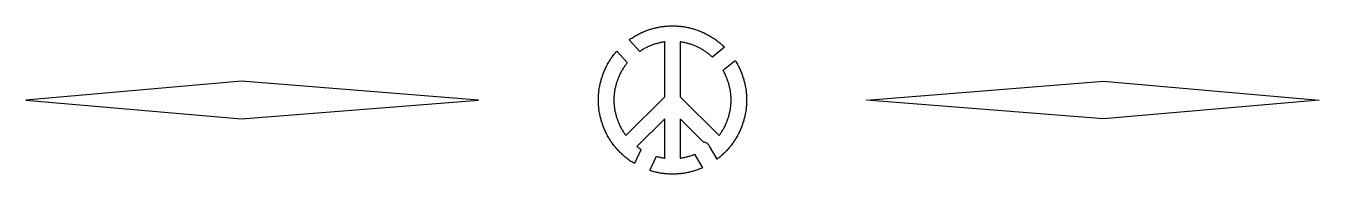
# Model space of a CAD drawing. Header units: millimetres. Extents: x 30 to 192, y 141 to 279.
# Drawn here: x 167.63 to 191.63, y 276.62 to 279.38 of the extents above; entities that cross this region are included whole.
import ezdxf

# ---------------------------------------------------------------- set-up
doc = ezdxf.new("R2010")
doc.units = ezdxf.units.MM
doc.layers.add('ENGRAVE', color=5, linetype='Continuous')

msp = doc.modelspace()

# ---------------------------------------------------------------- linework, layer by layer
at = {"layer": 'ENGRAVE'}
for points in [[(181.0074, 278.0651), (181.0075, 278.0639), (181.0075, 278.0636), (181.0082, 278.0444), (181.0083, 278.0433), (181.0083, 278.042), (181.0087, 278.0227), (181.0087, 278.0226), (181.0088, 278.0213), (181.0088, 278.0205), (181.0089, 278.0012), (181.0089, 278.0006), (181.0089, 277.9994), (181.0089, 277.9988), (181.0088, 277.9795), (181.0088, 277.9787), (181.0087, 277.9774), (181.0087, 277.9773), (181.0083, 277.958), (181.0083, 277.9567), (181.0082, 277.9556), (181.0075, 277.9364), (181.0075, 277.9361), (181.0074, 277.9349), (181.0073, 277.9341), (181.0063, 277.9152), (181.0063, 277.9144), (181.0062, 277.9124), (181.0048, 277.8935), (181.0047, 277.8925), (181.0046, 277.891), (181.0029, 277.8718), (181.0028, 277.8706), (181.0027, 277.8694), (181.0007, 277.8502), (181.0007, 277.85), (181.0006, 277.8488), (181.0005, 277.848), (180.9982, 277.8288), (180.9982, 277.8282), (180.998, 277.827), (180.998, 277.8266), (180.9954, 277.8075), (180.9952, 277.8064), (180.9951, 277.8051), (180.9922, 277.786), (180.992, 277.7848), (180.9918, 277.7837), (180.9886, 277.7647), (180.9886, 277.7645), (180.9884, 277.7633), (180.9883, 277.7625), (180.9848, 277.7437), (180.9847, 277.7428), (180.9844, 277.7412), (180.9806, 277.7223), (180.9804, 277.7212), (180.9801, 277.72), (180.9761, 277.7012), (180.9757, 277.6997), (180.9755, 277.6988), (180.9712, 277.6802), (180.9711, 277.6797), (180.9708, 277.6785), (180.9707, 277.6779), (180.966, 277.6592), (180.9658, 277.6581), (180.9654, 277.6569), (180.9605, 277.6383), (180.9601, 277.6369), (180.9598, 277.6359), (180.9547, 277.6175), (180.9545, 277.6171), (180.9542, 277.6159), (180.954, 277.6153), (180.9485, 277.5967), (180.9484, 277.5965), (180.948, 277.5953), (180.9478, 277.5946), (180.942, 277.5762), (180.9417, 277.5752), (180.9413, 277.5741), (180.9352, 277.5557), (180.9346, 277.554), (180.9343, 277.5532), (180.9281, 277.5354), (180.9278, 277.5346), (180.9274, 277.5335), (180.9273, 277.5332), (180.9206, 277.5152), (180.9202, 277.5142), (180.9198, 277.5129), (180.9128, 277.4949), (180.9124, 277.4938), (180.912, 277.4928), (180.9047, 277.4749), (180.9046, 277.4746), (180.9042, 277.4735), (180.9038, 277.4728), (180.8963, 277.455), (180.8959, 277.454), (180.8954, 277.4529), (180.8876, 277.4352), (180.8871, 277.4341), (180.8866, 277.4331), (180.8786, 277.4156), (180.8782, 277.4148), (180.8777, 277.4137), (180.8776, 277.4135), (180.8692, 277.3962), (180.8688, 277.3952), (180.8682, 277.3941), (180.8596, 277.3768), (180.859, 277.3757), (180.8585, 277.3747), (180.8497, 277.3577), (180.8492, 277.3568), (180.8487, 277.3557), (180.8486, 277.3556), (180.8394, 277.3386), (180.8389, 277.3376), (180.8383, 277.3366), (180.8288, 277.3197), (180.8282, 277.3186), (180.8278, 277.3178), (180.818, 277.3011), (180.8176, 277.3002), (180.8169, 277.2992), (180.8169, 277.2991), (180.8069, 277.2825), (180.8063, 277.2816), (180.8057, 277.2806), (180.7955, 277.2642), (180.7948, 277.2632), (180.7942, 277.2622), (180.7838, 277.2461), (180.7837, 277.2459), (180.783, 277.2448), (180.7826, 277.2442), (180.7718, 277.2281), (180.7712, 277.2272), (180.7705, 277.2262), (180.7596, 277.2103), (180.7591, 277.2096), (180.7584, 277.2086), (180.7582, 277.2084), (180.747, 277.1928), (180.7464, 277.1919), (180.7457, 277.1909), (180.7342, 277.1754), (180.7335, 277.1744), (180.7328, 277.1735), (180.7211, 277.1581), (180.7206, 277.1575), (180.7198, 277.1565), (180.7197, 277.1564), (180.7078, 277.1412), (180.7066, 277.1398), (180.7061, 277.1391), (180.6941, 277.1245), (180.6936, 277.1239), (180.6929, 277.1229), (180.6927, 277.1227), (180.6803, 277.108), (180.6796, 277.1072), (180.6788, 277.1062), (180.6661, 277.0916), (180.6656, 277.091), (180.6648, 277.0901), (180.6646, 277.0898), (180.6517, 277.0754), (180.6512, 277.075), (180.6504, 277.074), (180.6502, 277.0738), (180.637, 277.0596), (180.6366, 277.0592), (180.6358, 277.0583), (180.6355, 277.058), (180.6222, 277.0439), (180.6218, 277.0435), (180.6209, 277.0427), (180.6206, 277.0424), (180.6071, 277.0286), (180.606, 277.0275), (180.6053, 277.0268), (180.5916, 277.0134), (180.5913, 277.013), (180.5904, 277.0122), (180.59, 277.0118), (180.576, 276.9984), (180.5757, 276.9982), (180.5748, 276.9973), (180.5744, 276.997), (180.5602, 276.9838), (180.5592, 276.9828), (180.5584, 276.9821), (180.5441, 276.9694), (180.5438, 276.9691), (180.5429, 276.9683), (180.5424, 276.9678), (180.5278, 276.9552), (180.5276, 276.955), (180.5266, 276.9542), (180.5261, 276.9537), (180.5113, 276.9413), (180.511, 276.9411), (180.5101, 276.9403), (180.5095, 276.9398), (180.4945, 276.9276), (180.4936, 276.9268), (180.4927, 276.9262), (180.4776, 276.9143), (180.4768, 276.9136), (180.4758, 276.9129), (180.4629, 276.903), (180.3231, 277.1434), (180.3147, 277.1564), (180.3051, 277.1684), (180.2943, 277.1795), (180.2825, 277.1894), (180.2698, 277.1982), (180.2563, 277.2056), (180.2421, 277.2117), (180.2274, 277.2164), (180.2123, 277.2196), (180.2105, 277.2198), (179.778, 277.6522), (179.778, 276.9227), (179.7871, 276.9239), (179.804, 276.9265), (179.8208, 276.9293), (179.8376, 276.9323), (179.8543, 276.9357), (179.871, 276.9393), (179.8877, 276.9431), (179.9042, 276.9472), (179.9207, 276.9516), (179.9372, 276.9563), (179.9535, 276.9611), (179.9698, 276.9663), (179.9861, 276.9717), (180.0021, 276.9773), (180.0181, 276.9833), (180.0341, 276.9894), (180.0467, 276.9945), (180.0514, 276.9855), (180.1921, 276.7434), (180.181, 276.7385), (180.1805, 276.7383), (180.1794, 276.7378), (180.179, 276.7376), (180.1612, 276.7301), (180.1605, 276.7298), (180.1593, 276.7293), (180.1591, 276.7292), (180.1412, 276.722), (180.1402, 276.7216), (180.1391, 276.7211), (180.121, 276.7142), (180.1198, 276.7137), (180.1188, 276.7133), (180.1008, 276.7067), (180.1001, 276.7064), (180.0989, 276.706), (180.0987, 276.7059), (180.0804, 276.6995), (180.0794, 276.6991), (180.0782, 276.6988), (180.0599, 276.6927), (180.0587, 276.6923), (180.0578, 276.692), (180.0393, 276.6861), (180.0378, 276.6856), (180.0369, 276.6854), (180.0187, 276.6799), (180.0181, 276.6797), (180.0169, 276.6794), (180.0165, 276.6793), (179.9979, 276.674), (179.9969, 276.6738), (179.9958, 276.6735), (179.9957, 276.6734), (179.977, 276.6685), (179.9767, 276.6684), (179.9755, 276.6681), (179.9748, 276.6679), (179.956, 276.6633), (179.9555, 276.6631), (179.9543, 276.6628), (179.9539, 276.6627), (179.935, 276.6584), (179.9341, 276.6582), (179.9329, 276.6579), (179.9328, 276.6579), (179.9139, 276.6538), (179.9128, 276.6536), (179.9117, 276.6533), (179.8927, 276.6496), (179.8925, 276.6495), (179.8913, 276.6493), (179.8904, 276.6491), (179.8714, 276.6457), (179.8709, 276.6456), (179.8697, 276.6454), (179.8693, 276.6453), (179.8502, 276.6421), (179.849, 276.6419), (179.8479, 276.6418), (179.8288, 276.6389), (179.8274, 276.6387), (179.8264, 276.6385), (179.8075, 276.636), (179.807, 276.6359), (179.8058, 276.6358), (179.8051, 276.6357), (179.7862, 276.6335), (179.7853, 276.6334), (179.7837, 276.6332), (179.7645, 276.6312), (179.7634, 276.6311), (179.7622, 276.631), (179.743, 276.6293), (179.7429, 276.6293), (179.7416, 276.6292), (179.7407, 276.6291), (179.7214, 276.6278), (179.721, 276.6277), (179.7197, 276.6277), (179.7191, 276.6276), (179.7001, 276.6266), (179.6992, 276.6265), (179.6975, 276.6265), (179.6783, 276.6257), (179.6772, 276.6257), (179.676, 276.6257), (179.6567, 276.6252), (179.6565, 276.6252), (179.6553, 276.6252), (179.6544, 276.6252), (179.6351, 276.625), (179.6345, 276.625), (179.6333, 276.625), (179.6328, 276.625), (179.6135, 276.6252), (179.6126, 276.6252), (179.6114, 276.6252), (179.6112, 276.6252), (179.5919, 276.6257), (179.5907, 276.6257), (179.5896, 276.6257), (179.5704, 276.6265), (179.5687, 276.6265), (179.5678, 276.6266), (179.5488, 276.6276), (179.5482, 276.6277), (179.5469, 276.6277), (179.5465, 276.6278), (179.5272, 276.6291), (179.5263, 276.6292), (179.525, 276.6293), (179.5249, 276.6293), (179.5057, 276.631), (179.5045, 276.6311), (179.5034, 276.6312), (179.4842, 276.6332), (179.4824, 276.6334), (179.4816, 276.6335), (179.4628, 276.6357), (179.462, 276.6358), (179.4607, 276.6359), (179.4604, 276.636), (179.4415, 276.6385), (179.4405, 276.6387), (179.439, 276.6389), (179.4199, 276.6418), (179.4198, 276.6418), (179.4186, 276.6419), (179.4177, 276.6421), (179.3986, 276.6453), (179.3984, 276.6453), (179.3972, 276.6455), (179.3965, 276.6457), (179.3775, 276.6491), (179.3766, 276.6493), (179.3754, 276.6495), (179.3752, 276.6496), (179.3562, 276.6533), (179.3551, 276.6536), (179.3539, 276.6538), (179.3351, 276.6579), (179.335, 276.6579), (179.3338, 276.6582), (179.3329, 276.6584), (179.314, 276.6627), (179.3133, 276.6629), (179.3121, 276.6632), (179.3119, 276.6633), (179.2931, 276.6679), (179.2923, 276.6681), (179.2911, 276.6684), (179.2909, 276.6685), (179.2723, 276.6734), (179.2713, 276.6737), (179.27, 276.6741), (179.2514, 276.6793), (179.251, 276.6794), (179.2498, 276.6797), (179.2492, 276.6799), (179.231, 276.6854), (179.2301, 276.6856), (179.2285, 276.6861), (179.2131, 276.691), (179.3294, 276.9437), (179.3341, 276.9553), (179.3471, 276.9516), (179.3636, 276.9472), (179.3802, 276.9431), (179.3968, 276.9393), (179.4136, 276.9357), (179.4303, 276.9323), (179.4471, 276.9293), (179.4639, 276.9265), (179.4808, 276.9239), (179.4899, 276.9227), (179.4899, 277.6522), (178.9741, 277.1364), (178.9813, 277.1308), (178.9951, 277.1207), (179.0089, 277.1108), (179.023, 277.1011), (179.0372, 277.0916), (179.0486, 277.0842), (179.0439, 277.0751), (178.9268, 276.8208), (178.9165, 276.827), (178.9155, 276.8276), (178.9145, 276.8282), (178.8981, 276.8385), (178.8974, 276.8389), (178.8964, 276.8395), (178.8962, 276.8397), (178.88, 276.8502), (178.8792, 276.8507), (178.8781, 276.8514), (178.862, 276.8621), (178.861, 276.8628), (178.8601, 276.8634), (178.8442, 276.8744), (178.8432, 276.8751), (178.8424, 276.8757), (178.8267, 276.8869), (178.8265, 276.887), (178.8255, 276.8877), (178.8247, 276.8883), (178.8093, 276.8998), (178.8083, 276.9004), (178.8075, 276.9011), (178.7921, 276.9129), (178.7914, 276.9134), (178.7905, 276.9141), (178.7903, 276.9142), (178.7752, 276.9261), (178.7743, 276.9268), (178.7733, 276.9276), (178.7584, 276.9398), (178.7575, 276.9405), (178.7566, 276.9413), (178.7418, 276.9537), (178.7412, 276.9542), (178.7403, 276.955), (178.74, 276.9552), (178.7255, 276.9679), (178.725, 276.9683), (178.7241, 276.9691), (178.7238, 276.9694), (178.7095, 276.9821), (178.7087, 276.9828), (178.7077, 276.9838), (178.6936, 276.9968), (178.6929, 276.9975), (178.6919, 276.9984), (178.6779, 277.0118), (178.6775, 277.0122), (178.6766, 277.013), (178.6762, 277.0134), (178.6625, 277.0269), (178.6621, 277.0273), (178.6612, 277.0282), (178.6608, 277.0286), (178.6475, 277.0422), (178.6468, 277.0428), (178.6457, 277.044), (178.6326, 277.0578), (178.6319, 277.0584), (178.6308, 277.0596), (178.6177, 277.0738), (178.6175, 277.074), (178.6166, 277.075), (178.6162, 277.0755), (178.6033, 277.0899), (178.6031, 277.0901), (178.6023, 277.091), (178.6018, 277.0916), (178.5891, 277.1062), (178.589, 277.1064), (178.5882, 277.1073), (178.5876, 277.1079), (178.5752, 277.1227), (178.575, 277.1229), (178.5742, 277.1239), (178.5737, 277.1245), (178.5615, 277.1395), (178.5613, 277.1397), (178.5606, 277.1406), (178.5601, 277.1412), (178.5482, 277.1564), (178.5481, 277.1565), (178.5473, 277.1575), (178.5468, 277.1581), (178.5351, 277.1735), (178.5343, 277.1745), (178.5337, 277.1754), (178.5222, 277.191), (178.5214, 277.1919), (178.5209, 277.1928), (178.5096, 277.2085), (178.5095, 277.2086), (178.5088, 277.2096), (178.5084, 277.2103), (178.4974, 277.2262), (178.4967, 277.2271), (178.4961, 277.2281), (178.4853, 277.2441), (178.4842, 277.2458), (178.4838, 277.2464), (178.4736, 277.2622), (178.4731, 277.2631), (178.4724, 277.2642), (178.4622, 277.2806), (178.4616, 277.2816), (178.461, 277.2826), (178.451, 277.2991), (178.4509, 277.2992), (178.4503, 277.3002), (178.4498, 277.3011), (178.4401, 277.3178), (178.4397, 277.3186), (178.439, 277.3197), (178.4296, 277.3366), (178.429, 277.3376), (178.4285, 277.3386), (178.4193, 277.3557), (178.4192, 277.3557), (178.4187, 277.3568), (178.4183, 277.3576), (178.4093, 277.3748), (178.4089, 277.3757), (178.4083, 277.3768), (178.3997, 277.3941), (178.3991, 277.3952), (178.3986, 277.3962), (178.3905, 277.4131), (178.3902, 277.4137), (178.3893, 277.4156), (178.3812, 277.4332), (178.3808, 277.4341), (178.3803, 277.4352), (178.3725, 277.4528), (178.372, 277.4541), (178.3715, 277.4551), (178.364, 277.4728), (178.3637, 277.4735), (178.3633, 277.4746), (178.3632, 277.4749), (178.356, 277.4927), (178.3555, 277.4937), (178.3551, 277.4949), (178.3481, 277.5129), (178.3477, 277.5141), (178.3473, 277.5151), (178.3406, 277.5332), (178.3405, 277.5335), (178.3401, 277.5346), (178.3398, 277.5353), (178.3334, 277.5535), (178.3332, 277.5541), (178.3329, 277.5553), (178.3327, 277.5557), (178.3266, 277.574), (178.3262, 277.5753), (178.3259, 277.5763), (178.3201, 277.5945), (178.3198, 277.5953), (178.3195, 277.5965), (178.3194, 277.5968), (178.3138, 277.6153), (178.3137, 277.6159), (178.3133, 277.6171), (178.3132, 277.6174), (178.308, 277.6361), (178.3077, 277.637), (178.3074, 277.6382), (178.3074, 277.6383), (178.3024, 277.6569), (178.3021, 277.6581), (178.3019, 277.6592), (178.2972, 277.6779), (178.2971, 277.6785), (178.2968, 277.6797), (178.2967, 277.6801), (178.2923, 277.6989), (178.2921, 277.6998), (178.2918, 277.701), (178.2918, 277.7011), (178.2877, 277.72), (178.2875, 277.7213), (178.2873, 277.7224), (178.2835, 277.7412), (178.2835, 277.7414), (178.2833, 277.7427), (178.2831, 277.7434), (178.2796, 277.7625), (178.2795, 277.7633), (178.2792, 277.7645), (178.2792, 277.7647), (178.276, 277.7838), (178.2759, 277.7849), (178.2757, 277.7861), (178.2728, 277.8051), (178.2726, 277.8062), (178.2725, 277.8074), (178.2699, 277.8266), (178.2699, 277.827), (178.2697, 277.8282), (178.2696, 277.8288), (178.2674, 277.848), (178.2673, 277.8488), (178.2671, 277.85), (178.2671, 277.8503), (178.2652, 277.8695), (178.265, 277.8706), (178.2649, 277.8718), (178.2633, 277.891), (178.2633, 277.8911), (178.2632, 277.8923), (178.2631, 277.8933), (178.2617, 277.9125), (178.2617, 277.913), (178.2616, 277.9142), (178.2616, 277.9147), (178.2605, 277.9341), (178.2605, 277.9349), (178.2604, 277.9361), (178.2604, 277.9364), (178.2597, 277.9557), (178.2596, 277.9569), (178.2596, 277.958), (178.2591, 277.9772), (178.2591, 277.9788), (178.2591, 277.9798), (178.2589, 277.9988), (178.2589, 277.9994), (178.2589, 278.0006), (178.2589, 278.0012), (178.2591, 278.0202), (178.2591, 278.0212), (178.2591, 278.0228), (178.2596, 278.042), (178.2596, 278.0431), (178.2597, 278.0443), (178.2604, 278.0636), (178.2604, 278.0639), (178.2605, 278.0651), (178.2605, 278.0659), (178.2616, 278.0853), (178.2616, 278.0858), (178.2617, 278.087), (178.2617, 278.0875), (178.2631, 278.1067), (178.2632, 278.1077), (178.2633, 278.1089), (178.2633, 278.109), (178.2649, 278.1282), (178.265, 278.1294), (178.2652, 278.1305), (178.2671, 278.1497), (178.2671, 278.15), (178.2673, 278.1512), (178.2674, 278.152), (178.2696, 278.1712), (178.2697, 278.1718), (178.2699, 278.173), (178.2699, 278.1734), (178.2725, 278.1926), (178.2726, 278.1938), (178.2728, 278.1949), (178.2757, 278.2139), (178.2759, 278.2151), (178.276, 278.2162), (178.2792, 278.2353), (178.2792, 278.2355), (178.2795, 278.2367), (178.2796, 278.2375), (178.2831, 278.2566), (178.2833, 278.2573), (178.2835, 278.2586), (178.2835, 278.2588), (178.2873, 278.2776), (178.2875, 278.2787), (178.2877, 278.28), (178.2918, 278.2989), (178.2918, 278.299), (178.2921, 278.3002), (178.2923, 278.3011), (178.2967, 278.3199), (178.2968, 278.3203), (178.2971, 278.3215), (178.2972, 278.3221), (178.3019, 278.3408), (178.3021, 278.3419), (178.3024, 278.3431), (178.3074, 278.3617), (178.3074, 278.3618), (178.3077, 278.363), (178.308, 278.3639), (178.3132, 278.3826), (178.3133, 278.3829), (178.3137, 278.3841), (178.3138, 278.3847), (178.3194, 278.4032), (178.3195, 278.4035), (178.3198, 278.4047), (178.3201, 278.4055), (178.3259, 278.4237), (178.3262, 278.4247), (178.3266, 278.426), (178.3327, 278.4443), (178.3329, 278.4447), (178.3332, 278.4459), (178.3334, 278.4465), (178.3398, 278.4647), (178.3401, 278.4654), (178.3405, 278.4665), (178.3406, 278.4668), (178.3473, 278.4849), (178.3477, 278.4859), (178.3481, 278.4871), (178.3551, 278.5051), (178.3555, 278.5063), (178.356, 278.5073), (178.3632, 278.5251), (178.3633, 278.5254), (178.3637, 278.5265), (178.364, 278.5272), (178.3715, 278.5449), (178.372, 278.5459), (178.3725, 278.5472), (178.3803, 278.5648), (178.3808, 278.5659), (178.3812, 278.5668), (178.3893, 278.5844), (178.3902, 278.5863), (178.3905, 278.5869), (178.3986, 278.6038), (178.3991, 278.6048), (178.3997, 278.6059), (178.4083, 278.6232), (178.4089, 278.6243), (178.4093, 278.6252), (178.4183, 278.6424), (178.4187, 278.6432), (178.4192, 278.6443), (178.4193, 278.6443), (178.4285, 278.6614), (178.429, 278.6624), (178.4296, 278.6634), (178.4391, 278.6803), (178.4397, 278.6814), (178.4401, 278.6822), (178.4498, 278.6989), (178.4503, 278.6998), (178.4509, 278.7008), (178.451, 278.7009), (178.461, 278.7174), (178.4616, 278.7184), (178.4622, 278.7194), (178.4724, 278.7358), (178.4731, 278.7369), (178.4736, 278.7378), (178.4838, 278.7536), (178.4842, 278.7542), (178.4853, 278.7559), (178.4961, 278.7719), (178.4967, 278.7729), (178.4974, 278.7738), (178.5084, 278.7897), (178.5088, 278.7904), (178.5095, 278.7914), (178.5096, 278.7915), (178.5209, 278.8072), (178.5214, 278.8081), (178.5222, 278.8091), (178.5337, 278.8246), (178.5343, 278.8255), (178.5351, 278.8265), (178.5468, 278.8419), (178.5473, 278.8425), (178.5481, 278.8435), (178.5482, 278.8436), (178.5601, 278.8588), (178.5606, 278.8594), (178.5613, 278.8603), (178.5615, 278.8605), (178.5737, 278.8755), (178.5742, 278.8761), (178.575, 278.8771), (178.5752, 278.8773), (178.5876, 278.8921), (178.5882, 278.8927), (178.589, 278.8936), (178.5891, 278.8938), (178.5998, 278.9061), (178.7854, 278.699), (178.7943, 278.6901), (178.7857, 278.6796), (178.7751, 278.6662), (178.7648, 278.6526), (178.7546, 278.6388), (178.7447, 278.6249), (178.735, 278.6109), (178.7255, 278.5968), (178.7162, 278.5824), (178.7072, 278.5679), (178.6984, 278.5533), (178.6898, 278.5385), (178.6815, 278.5236), (178.6734, 278.5086), (178.6655, 278.4935), (178.6579, 278.4781), (178.6505, 278.4627), (178.6433, 278.4473), (178.6365, 278.4316), (178.6298, 278.4159), (178.6234, 278.4001), (178.6172, 278.3842), (178.6113, 278.3682), (178.6056, 278.352), (178.6002, 278.3359), (178.5951, 278.3196), (178.5902, 278.3032), (178.5855, 278.2868), (178.5812, 278.2703), (178.5771, 278.2537), (178.5732, 278.2371), (178.5696, 278.2204), (178.5663, 278.2037), (178.5632, 278.1869), (178.5604, 278.17), (178.5579, 278.1531), (178.5556, 278.1362), (178.5536, 278.1192), (178.5519, 278.1022), (178.5504, 278.0853), (178.5492, 278.0683), (178.5482, 278.0512), (178.5476, 278.0341), (178.5472, 278.0171), (178.547, 278), (178.5472, 277.9829), (178.5476, 277.9659), (178.5482, 277.9488), (178.5492, 277.9317), (178.5504, 277.9147), (178.5519, 277.8978), (178.5536, 277.8808), (178.5556, 277.8638), (178.5579, 277.8469), (178.5604, 277.83), (178.5632, 277.8131), (178.5663, 277.7963), (178.5696, 277.7796), (178.5732, 277.7629), (178.5771, 277.7463), (178.5812, 277.7297), (178.5855, 277.7132), (178.5902, 277.6968), (178.5951, 277.6804), (178.6002, 277.6641), (178.6056, 277.648), (178.6113, 277.6318), (178.6172, 277.6158), (178.6234, 277.5999), (178.6298, 277.5841), (178.6365, 277.5684), (178.6433, 277.5527), (178.6505, 277.5373), (178.6579, 277.5219), (178.6655, 277.5065), (178.6734, 277.4914), (178.6815, 277.4764), (178.6898, 277.4615), (178.6984, 277.4467), (178.7072, 277.4321), (178.7162, 277.4176), (178.7255, 277.4032), (178.735, 277.3891), (178.7447, 277.3751), (178.7546, 277.3612), (178.7648, 277.3474), (178.7703, 277.3401), (179.4899, 278.0597), (179.4899, 279.0773), (179.4808, 279.0761), (179.4639, 279.0735), (179.4471, 279.0707), (179.4303, 279.0677), (179.4136, 279.0643), (179.3968, 279.0607), (179.3802, 279.0569), (179.3636, 279.0528), (179.3471, 279.0484), (179.3307, 279.0437), (179.3144, 279.0389), (179.2981, 279.0337), (179.2818, 279.0283), (179.2658, 279.0227), (179.2498, 279.0167), (179.2338, 279.0106), (179.218, 279.0042), (179.2023, 278.9975), (179.1867, 278.9906), (179.1712, 278.9835), (179.1558, 278.9761), (179.1405, 278.9684), (179.1254, 278.9606), (179.1104, 278.9524), (179.0954, 278.9441), (179.0807, 278.9355), (179.0661, 278.9268), (179.0515, 278.9177), (179.0372, 278.9084), (179.0259, 278.9009), (179.0194, 278.9088), (178.8326, 279.1173), (178.8424, 279.1243), (178.8432, 279.1249), (178.8442, 279.1256), (178.8601, 279.1366), (178.861, 279.1372), (178.862, 279.1379), (178.8781, 279.1486), (178.8792, 279.1493), (178.88, 279.1498), (178.8962, 279.1603), (178.8964, 279.1605), (178.8974, 279.1611), (178.8981, 279.1615), (178.9145, 279.1718), (178.9155, 279.1724), (178.9165, 279.173), (178.933, 279.1829), (178.9337, 279.1834), (178.9348, 279.184), (178.9349, 279.1841), (178.9517, 279.1938), (178.9525, 279.1943), (178.9536, 279.1949), (178.9705, 279.2044), (178.9711, 279.2047), (178.9722, 279.2053), (178.9725, 279.2055), (178.9895, 279.2146), (178.9902, 279.215), (178.9913, 279.2156), (178.9915, 279.2157), (179.0086, 279.2246), (179.0096, 279.2251), (179.0107, 279.2257), (179.028, 279.2343), (179.0291, 279.2348), (179.0301, 279.2353), (179.0475, 279.2437), (179.0477, 279.2437), (179.0488, 279.2443), (179.0495, 279.2446), (179.067, 279.2527), (179.068, 279.2531), (179.0692, 279.2537), (179.0869, 279.2615), (179.088, 279.262), (179.0889, 279.2624), (179.1067, 279.2699), (179.107, 279.27), (179.1081, 279.2705), (179.1088, 279.2708), (179.1268, 279.278), (179.1272, 279.2782), (179.1284, 279.2787), (179.1288, 279.2788), (179.1468, 279.2858), (179.1481, 279.2863), (179.1491, 279.2867), (179.1671, 279.2933), (179.1674, 279.2934), (179.1686, 279.2938), (179.1692, 279.2941), (179.1875, 279.3005), (179.1881, 279.3007), (179.1892, 279.3011), (179.1897, 279.3012), (179.2078, 279.3073), (179.2087, 279.3076), (179.2101, 279.308), (179.2285, 279.3139), (179.2301, 279.3144), (179.231, 279.3146), (179.2492, 279.3201), (179.2498, 279.3203), (179.251, 279.3206), (179.2514, 279.3207), (179.27, 279.3259), (179.2713, 279.3263), (179.2723, 279.3266), (179.2909, 279.3315), (179.2911, 279.3316), (179.2923, 279.3319), (179.2931, 279.3321), (179.3119, 279.3367), (179.3121, 279.3368), (179.3133, 279.3371), (179.314, 279.3373), (179.3329, 279.3416), (179.3338, 279.3418), (179.335, 279.3421), (179.3351, 279.3421), (179.3539, 279.3462), (179.3551, 279.3464), (179.3562, 279.3467), (179.3752, 279.3504), (179.3754, 279.3505), (179.3766, 279.3507), (179.3775, 279.3509), (179.3965, 279.3543), (179.3972, 279.3545), (179.3984, 279.3547), (179.3986, 279.3547), (179.4177, 279.3579), (179.4186, 279.3581), (179.4198, 279.3582), (179.4199, 279.3582), (179.439, 279.3611), (179.4405, 279.3613), (179.4415, 279.3615), (179.4604, 279.364), (179.4607, 279.3641), (179.462, 279.3642), (179.4628, 279.3643), (179.4816, 279.3665), (179.4824, 279.3666), (179.4842, 279.3668), (179.5034, 279.3688), (179.5045, 279.3689), (179.5057, 279.369), (179.5249, 279.3707), (179.525, 279.3707), (179.5263, 279.3708), (179.5272, 279.3709), (179.5465, 279.3722), (179.5469, 279.3723), (179.5482, 279.3723), (179.5488, 279.3724), (179.5678, 279.3734), (179.5687, 279.3735), (179.5704, 279.3735), (179.5896, 279.3743), (179.5907, 279.3743), (179.5919, 279.3743), (179.6112, 279.3748), (179.6114, 279.3748), (179.6126, 279.3748), (179.6135, 279.3748), (179.6328, 279.375), (179.6333, 279.375), (179.6345, 279.375), (179.6351, 279.375), (179.6544, 279.3748), (179.6553, 279.3748), (179.6565, 279.3748), (179.6567, 279.3748), (179.676, 279.3743), (179.6772, 279.3743), (179.6783, 279.3743), (179.6975, 279.3735), (179.6992, 279.3735), (179.7001, 279.3734), (179.7191, 279.3724), (179.7197, 279.3723), (179.721, 279.3723), (179.7214, 279.3722), (179.7407, 279.3709), (179.7416, 279.3708), (179.7429, 279.3707), (179.743, 279.3707), (179.7622, 279.369), (179.7634, 279.3689), (179.7645, 279.3688), (179.7837, 279.3668), (179.7853, 279.3666), (179.7862, 279.3665), (179.8051, 279.3643), (179.8058, 279.3642), (179.807, 279.3641), (179.8075, 279.364), (179.8264, 279.3615), (179.8274, 279.3613), (179.8288, 279.3611), (179.8479, 279.3582), (179.849, 279.3581), (179.8502, 279.3579), (179.8693, 279.3547), (179.8697, 279.3546), (179.8709, 279.3544), (179.8714, 279.3543), (179.8904, 279.3509), (179.8913, 279.3507), (179.8925, 279.3505), (179.8927, 279.3504), (179.9117, 279.3467), (179.9128, 279.3464), (179.9139, 279.3462), (179.9328, 279.3421), (179.9329, 279.3421), (179.9341, 279.3418), (179.935, 279.3416), (179.9539, 279.3373), (179.9543, 279.3372), (179.9555, 279.3369), (179.956, 279.3367), (179.9748, 279.3321), (179.9755, 279.3319), (179.9767, 279.3316), (179.977, 279.3315), (179.9957, 279.3266), (179.9958, 279.3265), (179.9969, 279.3262), (179.9979, 279.326), (180.0165, 279.3207), (180.0169, 279.3206), (180.0181, 279.3203), (180.0187, 279.3201), (180.0369, 279.3146), (180.0378, 279.3144), (180.0393, 279.3139), (180.0578, 279.308), (180.0587, 279.3077), (180.0599, 279.3073), (180.0782, 279.3012), (180.0794, 279.3009), (180.0804, 279.3005), (180.0987, 279.2941), (180.0989, 279.294), (180.1001, 279.2936), (180.1008, 279.2933), (180.1188, 279.2867), (180.1198, 279.2863), (180.121, 279.2858), (180.1391, 279.2789), (180.1402, 279.2784), (180.1412, 279.278), (180.1591, 279.2708), (180.1593, 279.2707), (180.1605, 279.2702), (180.1612, 279.2699), (180.179, 279.2624), (180.1794, 279.2622), (180.1805, 279.2617), (180.181, 279.2615), (180.1987, 279.2537), (180.1999, 279.2531), (180.2009, 279.2527), (180.2184, 279.2446), (180.2185, 279.2445), (180.2197, 279.244), (180.2204, 279.2437), (180.2378, 279.2353), (180.2388, 279.2348), (180.2399, 279.2343), (180.2572, 279.2256), (180.2583, 279.2251), (180.2592, 279.2246), (180.2764, 279.2157), (180.2765, 279.2156), (180.2776, 279.215), (180.2783, 279.2147), (180.2953, 279.2055), (180.2963, 279.2049), (180.2974, 279.2044), (180.3142, 279.1949), (180.3153, 279.1943), (180.3162, 279.1938), (180.3329, 279.1841), (180.3331, 279.184), (180.3341, 279.1834), (180.3348, 279.1829), (180.3514, 279.173), (180.3524, 279.1724), (180.3534, 279.1718), (180.3698, 279.1615), (180.3708, 279.1609), (180.3717, 279.1603), (180.3879, 279.1498), (180.388, 279.1497), (180.3891, 279.1491), (180.3898, 279.1486), (180.4058, 279.1379), (180.4068, 279.1372), (180.4077, 279.1366), (180.4236, 279.1256), (180.4243, 279.1251), (180.4253, 279.1244), (180.4254, 279.1243), (180.4412, 279.1131), (180.442, 279.1125), (180.443, 279.1118), (180.4431, 279.1117), (180.4586, 279.1003), (180.4595, 279.0996), (180.4605, 279.0988), (180.4758, 279.0871), (180.4768, 279.0864), (180.4776, 279.0857), (180.4927, 279.0738), (180.4936, 279.0732), (180.4945, 279.0724), (180.5095, 279.0602), (180.5101, 279.0597), (180.511, 279.0589), (180.5113, 279.0587), (180.5261, 279.0463), (180.5266, 279.0458), (180.5276, 279.045), (180.5278, 279.0448), (180.5424, 279.0322), (180.5429, 279.0317), (180.5438, 279.0309), (180.5441, 279.0306), (180.5584, 279.0179), (180.5592, 279.0172), (180.5602, 279.0162), (180.5744, 279.003), (180.5748, 279.0027), (180.5757, 279.0018), (180.576, 279.0016), (180.59, 278.9882), (180.5904, 278.9878), (180.5913, 278.987), (180.5916, 278.9866), (180.6002, 278.9782), (180.383, 278.8015), (180.3754, 278.7947), (180.3655, 278.8039), (180.3527, 278.8153), (180.3398, 278.8265), (180.3267, 278.8375), (180.3135, 278.8483), (180.3001, 278.8588), (180.2865, 278.8692), (180.2728, 278.8793), (180.2589, 278.8892), (180.2449, 278.8989), (180.2307, 278.9084), (180.2163, 278.9177), (180.2018, 278.9268), (180.1872, 278.9355), (180.1725, 278.9441), (180.1575, 278.9524), (180.1425, 278.9606), (180.1274, 278.9684), (180.1121, 278.9761), (180.0967, 278.9835), (180.0812, 278.9906), (180.0656, 278.9975), (180.0499, 279.0042), (180.0341, 279.0106), (180.0181, 279.0167), (180.0021, 279.0227), (179.9861, 279.0283), (179.9698, 279.0337), (179.9535, 279.0389), (179.9372, 279.0437), (179.9207, 279.0484), (179.9042, 279.0528), (179.8877, 279.0569), (179.871, 279.0607), (179.8543, 279.0643), (179.8376, 279.0677), (179.8208, 279.0707), (179.804, 279.0735), (179.7871, 279.0761), (179.778, 279.0773), (179.778, 278.0597), (180.4976, 277.3401), (180.5031, 277.3474), (180.5132, 277.3611), (180.5232, 277.3751), (180.5329, 277.3891), (180.5424, 277.4032), (180.5516, 277.4176), (180.5607, 277.4321), (180.5694, 277.4467), (180.578, 277.4615), (180.5864, 277.4764), (180.5945, 277.4914), (180.6024, 277.5065), (180.61, 277.5218), (180.6174, 277.5372), (180.6245, 277.5527), (180.6314, 277.5684), (180.6381, 277.5841), (180.6445, 277.5999), (180.6507, 277.6158), (180.6566, 277.6318), (180.6622, 277.648), (180.6677, 277.6642), (180.6728, 277.6804), (180.6777, 277.6967), (180.6823, 277.7132), (180.6867, 277.7297), (180.6908, 277.7463), (180.6947, 277.7629), (180.6982, 277.7796), (180.7016, 277.7963), (180.7046, 277.8131), (180.7075, 277.83), (180.71, 277.8469), (180.7123, 277.8638), (180.7143, 277.8807), (180.716, 277.8977), (180.7175, 277.9147), (180.7187, 277.9317), (180.7197, 277.9488), (180.7203, 277.9658), (180.7207, 277.9829), (180.7209, 278), (180.7207, 278.0171), (180.7203, 278.0342), (180.7197, 278.0512), (180.7187, 278.0683), (180.7175, 278.0853), (180.716, 278.1023), (180.7143, 278.1193), (180.7123, 278.1362), (180.71, 278.1531), (180.7075, 278.17), (180.7046, 278.1869), (180.7016, 278.2037), (180.6982, 278.2204), (180.6947, 278.2371), (180.6908, 278.2537), (180.6867, 278.2703), (180.6823, 278.2868), (180.6777, 278.3033), (180.6728, 278.3196), (180.6677, 278.3358), (180.6622, 278.352), (180.6566, 278.3682), (180.6507, 278.3842), (180.6445, 278.4001), (180.6381, 278.4159), (180.6314, 278.4316), (180.6245, 278.4473), (180.6174, 278.4628), (180.61, 278.4782), (180.6024, 278.4935), (180.5945, 278.5086), (180.5864, 278.5236), (180.578, 278.5385), (180.5712, 278.5503), (180.5813, 278.5577), (180.7971, 278.7332), (180.8057, 278.7194), (180.8063, 278.7184), (180.8069, 278.7175), (180.8169, 278.7009), (180.8169, 278.7008), (180.8176, 278.6998), (180.818, 278.6989), (180.8278, 278.6822), (180.8282, 278.6814), (180.8289, 278.6803), (180.8383, 278.6634), (180.8389, 278.6624), (180.8394, 278.6614), (180.8486, 278.6444), (180.8487, 278.6443), (180.8492, 278.6432), (180.8497, 278.6423), (180.8585, 278.6253), (180.859, 278.6243), (180.8596, 278.6232), (180.8682, 278.6059), (180.8688, 278.6048), (180.8692, 278.6038), (180.8776, 278.5865), (180.8777, 278.5863), (180.8782, 278.5852), (180.8786, 278.5844), (180.8866, 278.5669), (180.8871, 278.5659), (180.8876, 278.5648), (180.8954, 278.5471), (180.8959, 278.546), (180.8963, 278.545), (180.9038, 278.5272), (180.9042, 278.5265), (180.9046, 278.5254), (180.9047, 278.5251), (180.912, 278.5072), (180.9124, 278.5062), (180.9128, 278.5051), (180.9198, 278.4871), (180.9202, 278.4858), (180.9206, 278.4848), (180.9273, 278.4668), (180.9274, 278.4665), (180.9278, 278.4654), (180.9281, 278.4646), (180.9343, 278.4468), (180.9346, 278.446), (180.9352, 278.4443), (180.9413, 278.4259), (180.9417, 278.4248), (180.942, 278.4238), (180.9478, 278.4054), (180.948, 278.4047), (180.9484, 278.4035), (180.9485, 278.4033), (180.954, 278.3847), (180.9542, 278.3841), (180.9545, 278.3829), (180.9547, 278.3825), (180.9598, 278.3641), (180.9601, 278.3631), (180.9605, 278.3617), (180.9654, 278.3431), (180.9658, 278.3419), (180.966, 278.3408), (180.9707, 278.3221), (180.9708, 278.3215), (180.9711, 278.3203), (180.9712, 278.3198), (180.9755, 278.3012), (180.9757, 278.3003), (180.9761, 278.2988), (180.9801, 278.28), (180.9804, 278.2788), (180.9806, 278.2777), (180.9844, 278.2588), (180.9847, 278.2572), (180.9848, 278.2563), (180.9883, 278.2375), (180.9884, 278.2367), (180.9886, 278.2355), (180.9886, 278.2353), (180.9918, 278.2163), (180.992, 278.2152), (180.9922, 278.214), (180.9951, 278.1949), (180.9952, 278.1936), (180.9954, 278.1925), (180.998, 278.1734), (180.998, 278.173), (180.9982, 278.1718), (180.9982, 278.1712), (181.0005, 278.152), (181.0006, 278.1512), (181.0007, 278.15), (181.0007, 278.1498), (181.0027, 278.1306), (181.0028, 278.1294), (181.0029, 278.1282), (181.0046, 278.109), (181.0047, 278.1075), (181.0048, 278.1065), (181.0062, 278.0876), (181.0063, 278.0856), (181.0063, 278.0848), (181.0073, 278.0659)], [(176.034, 278), (171.6339, 278.35), (167.6339, 278), (171.6339, 277.65)], [(183.2339, 278), (187.6339, 278.35), (191.6339, 278), (187.6339, 277.65)]]:
    msp.add_lwpolyline(points, close=True, dxfattribs=at)

doc.saveas('drawing.dxf')
